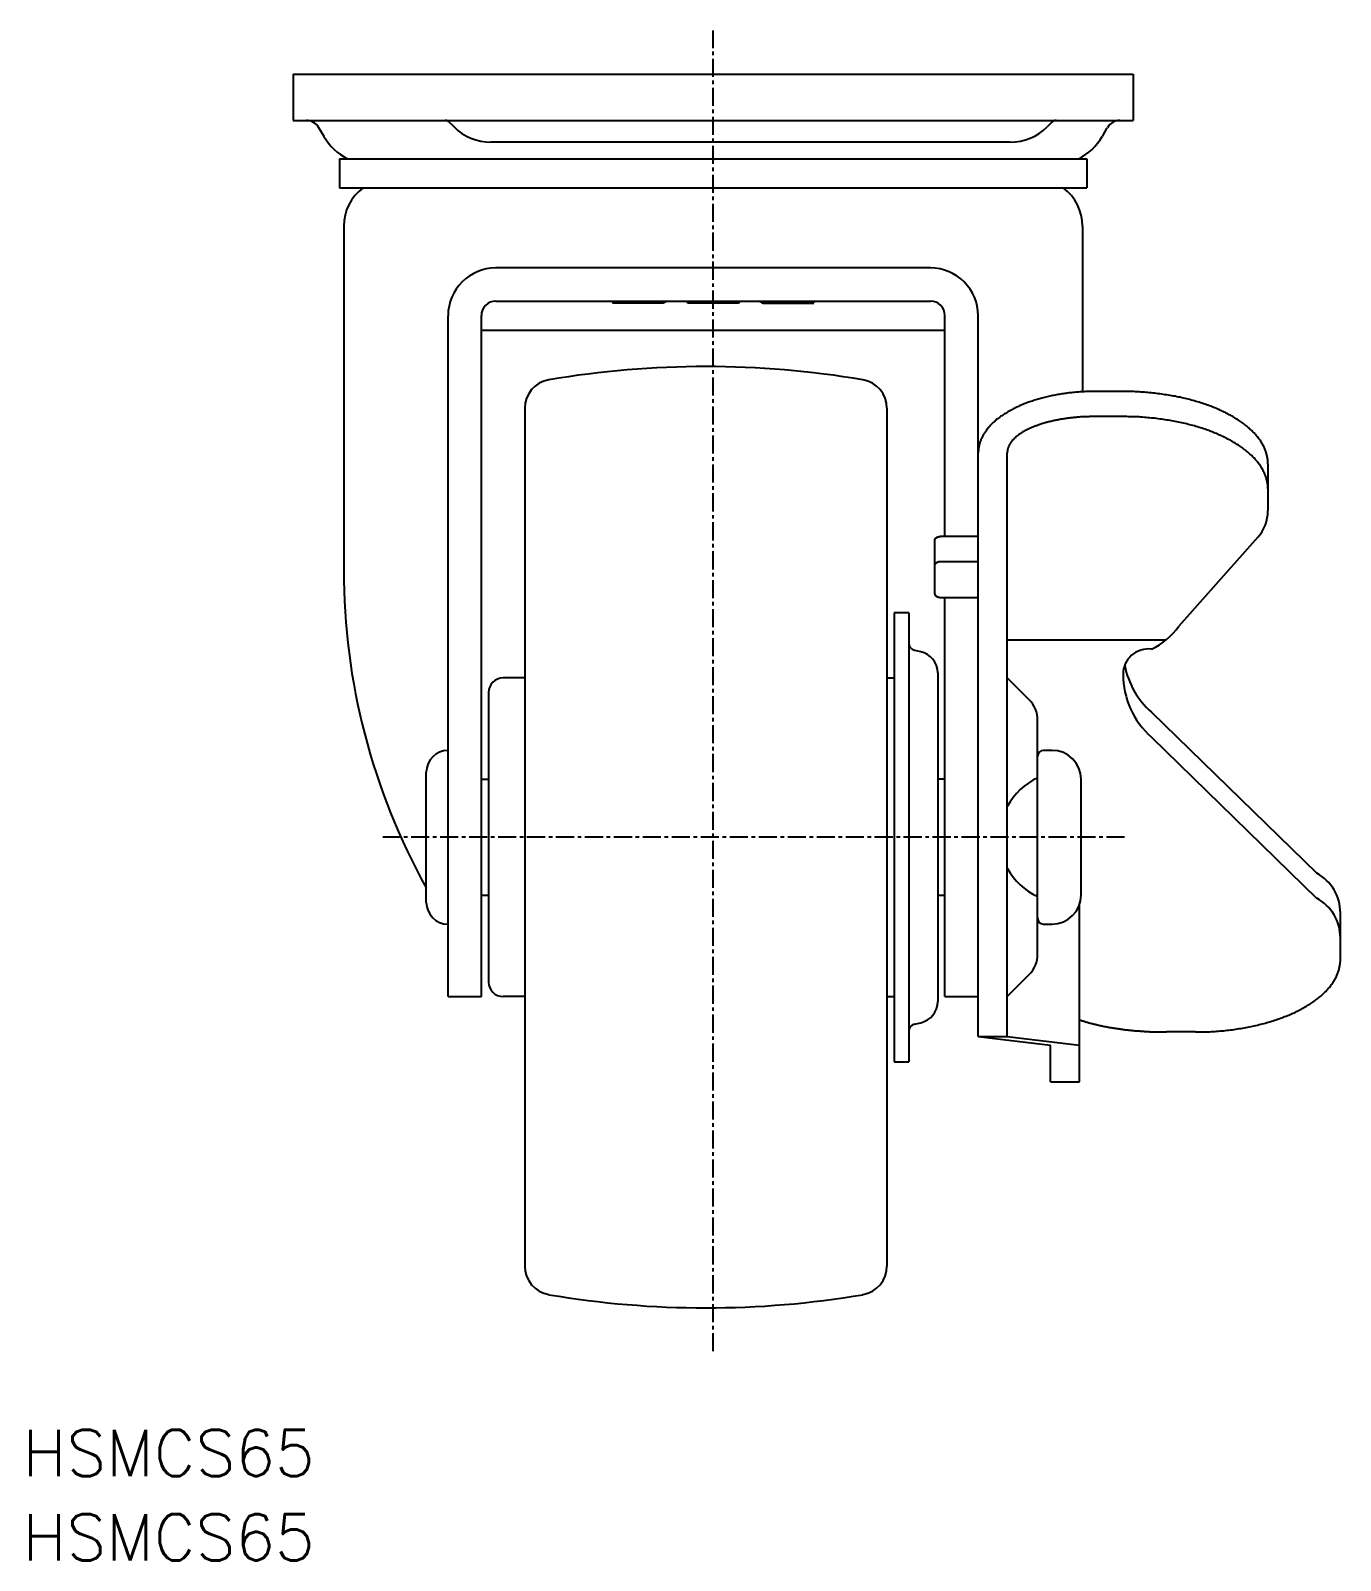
# Model space of a CAD drawing. Extents: x -183 to 80, y -169 to 32.
# Drawn here: x -183 to -92.6, y -169.5 to -63.8 of the extents above; entities that cross this region are included whole.
import ezdxf

# ---------------------------------------------------------------- set-up
doc = ezdxf.new("R2010")
doc.units = 0
doc.linetypes.add('CENTER', pattern=[2, 1.25, -0.25, 0.25, -0.25])
doc.layers.get('0').update_dxf_attribs({"linetype": 'CONTINUOUS'})
doc.layers.get('DEFPOINTS').update_dxf_attribs({"linetype": 'CONTINUOUS'})
doc.layers.add('CENTER', color=1, linetype='CENTER')
doc.styles.get("Standard").update_dxf_attribs({"font": 'txt.shx', "bigfont": 'bigfont.shx'})

msp = doc.modelspace()

# ---------------------------------------------------------------- linework, layer by layer
at = {"color": 7, "linetype": 'CONTINUOUS'}
for p, q in [((-164.91, -66.83), (-106.91, -66.83)), ((-164.91, -66.83), (-164.91, -70.03)), ((-106.91, -66.83), (-106.91, -70.03)), ((-164.91, -70.03), (-106.91, -70.03)), ((-162.77, -71.13), (-163.12, -70.53)), ((-154.24, -70.03), (-153.79, -70.47)), ((-112.41, -70.03), (-112.86, -70.47)), ((-109.04, -71.13), (-108.7, -70.53)), ((-115.4, -71.53), (-151.25, -71.53)), ((-161.7, -72.69), (-110.12, -72.69)), ((-161.7, -72.69), (-161.7, -74.69)), ((-110.12, -72.69), (-110.12, -74.69)), ((-161.7, -74.69), (-110.12, -74.69)), ((-161.41, -77.34), (-161.41, -101.08)), ((-110.41, -77.34), (-110.41, -88.77)), ((-120.91, -80.22), (-150.91, -80.22)), ((-150.91, -82.51), (-120.91, -82.51)), ((-142.79, -82.51), (-142.86, -82.66)), ((-139.37, -82.66), (-142.86, -82.66)), ((-140.96, -82.51), (-141.12, -82.66)), ((-139.12, -82.51), (-139.37, -82.66)), ((-137.65, -82.66), (-137.75, -82.51)), ((-134.17, -82.66), (-137.65, -82.66)), ((-134.17, -82.66), (-134.07, -82.51)), ((-132.7, -82.51), (-132.45, -82.66)), ((-132.45, -82.66), (-128.96, -82.66)), ((-130.86, -82.51), (-130.7, -82.66)), ((-129.03, -82.51), (-128.96, -82.66)), ((-154.21, -130.53), (-154.21, -83.52)), ((-151.91, -130.53), (-151.91, -83.51)), ((-119.91, -98.75), (-119.91, -83.51)), ((-117.61, -133.3), (-117.61, -83.52)), ((-119.91, -84.54), (-151.91, -84.54)), ((-107.61, -88.75), (-109.61, -88.75)), ((-148.91, -89.91), (-148.91, -149.14)), ((-123.91, -89.91), (-123.91, -149.14)), ((-107.61, -90.48), (-109.61, -90.48)), ((-115.61, -133.3), (-115.61, -92.98)), ((-97.61, -93.75), (-97.61, -96.98)), ((-120.61, -102.73), (-120.61, -99)), ((-120.11, -98.75), (-117.61, -98.75)), ((-98.31, -98.82), (-103.77, -104.95)), ((-120.11, -100.48), (-117.61, -100.48)), ((-120.11, -102.98), (-117.61, -102.98)), ((-119.91, -130.53), (-119.91, -102.98)), ((-123.41, -104.03), (-123.41, -135.03)), ((-122.41, -104.03), (-123.41, -104.03)), ((-122.41, -104.03), (-122.41, -135.03)), ((-122.02, -106.61), (-121.58, -106.71)), ((-115.61, -105.89), (-104.63, -105.89)), ((-148.91, -108.53), (-150.41, -108.53)), ((-123.91, -108.53), (-123.41, -108.53)), ((-120.41, -108.18), (-120.41, -130.88)), ((-115.61, -108.53), (-114.1, -110.04)), ((-151.41, -109.53), (-151.41, -129.53)), ((-105.65, -110.9), (-94.24, -122.01)), ((-113.51, -127.6), (-113.51, -111.45)), ((-105.65, -112.63), (-94.24, -123.75)), ((-112.51, -113.53), (-113.11, -113.53)), ((-155.71, -124.03), (-155.71, -115.03)), ((-151.91, -115.53), (-151.41, -115.53)), ((-119.91, -115.53), (-120.41, -115.53)), ((-110.51, -123.53), (-110.51, -115.53)), ((-151.91, -123.53), (-151.41, -123.53)), ((-120.41, -123.53), (-119.91, -123.53)), ((-110.61, -136.42), (-110.61, -124.15)), ((-113.11, -125.53), (-112.51, -125.53)), ((-92.61, -127.98), (-92.61, -124.75)), ((-115.61, -130.53), (-114.1, -129.01)), ((-154.21, -130.53), (-151.91, -130.53)), ((-148.91, -130.53), (-150.41, -130.53)), ((-123.91, -130.53), (-123.41, -130.53)), ((-119.91, -130.53), (-117.61, -130.53)), ((-122.02, -132.44), (-121.58, -132.34)), ((-102.61, -132.98), (-104.61, -132.98)), ((-117.61, -133.3), (-112.61, -133.88)), ((-117.61, -133.3), (-115.61, -133.3)), ((-115.61, -133.3), (-110.61, -133.88)), ((-112.61, -136.42), (-112.61, -133.88)), ((-123.41, -135.03), (-122.41, -135.03)), ((-112.61, -136.42), (-110.61, -136.42))]:
    msp.add_line(p, q, dxfattribs=at)
for points in [[(-109.61, -88.75, 0), (-109.71, -88.75, 0), (-109.81, -88.75, 0), (-109.9, -88.75, 0), (-110, -88.75, 0), (-110.1, -88.76, 0), (-110.2, -88.76, 0), (-110.3, -88.77, 0), (-110.39, -88.77, 0), (-110.49, -88.78, 0), (-110.59, -88.78, 0), (-110.69, -88.79, 0), (-110.78, -88.8, 0), (-110.88, -88.8, 0), (-110.98, -88.81, 0), (-111.07, -88.82, 0), (-111.17, -88.83, 0), (-111.27, -88.84, 0), (-111.36, -88.85, 0), (-111.46, -88.86, 0), (-111.55, -88.88, 0), (-111.65, -88.89, 0), (-111.74, -88.9, 0), (-111.84, -88.92, 0), (-111.93, -88.93, 0), (-112.03, -88.95, 0), (-112.12, -88.96, 0), (-112.21, -88.98, 0), (-112.31, -89, 0), (-112.4, -89.02, 0), (-112.49, -89.03, 0), (-112.58, -89.05, 0), (-112.67, -89.07, 0), (-112.76, -89.09, 0), (-112.85, -89.11, 0), (-112.94, -89.13, 0), (-113.03, -89.16, 0), (-113.12, -89.18, 0), (-113.21, -89.2, 0), (-113.29, -89.23, 0), (-113.38, -89.25, 0), (-113.47, -89.27, 0), (-113.55, -89.3, 0), (-113.64, -89.33, 0), (-113.72, -89.35, 0), (-113.81, -89.38, 0), (-113.89, -89.41, 0), (-113.97, -89.43, 0), (-114.05, -89.46, 0), (-114.14, -89.49, 0), (-114.22, -89.52, 0), (-114.3, -89.55, 0), (-114.38, -89.58, 0), (-114.45, -89.61, 0), (-114.53, -89.65, 0), (-114.61, -89.68, 0), (-114.69, -89.71, 0), (-114.76, -89.74, 0), (-114.83, -89.78, 0), (-114.91, -89.81, 0), (-114.98, -89.85, 0), (-115.06, -89.88, 0), (-115.13, -89.92, 0), (-115.2, -89.95, 0), (-115.27, -89.99, 0), (-115.34, -90.03, 0), (-115.4, -90.06, 0), (-115.47, -90.1, 0), (-115.54, -90.14, 0), (-115.6, -90.18, 0), (-115.67, -90.22, 0), (-115.73, -90.26, 0), (-115.79, -90.3, 0), (-115.86, -90.34, 0), (-115.92, -90.38, 0), (-115.98, -90.42, 0), (-116.04, -90.46, 0), (-116.09, -90.5, 0), (-116.15, -90.55, 0), (-116.21, -90.59, 0), (-116.26, -90.63, 0), (-116.32, -90.67, 0), (-116.37, -90.72, 0), (-116.42, -90.76, 0), (-116.47, -90.81, 0), (-116.52, -90.85, 0), (-116.57, -90.9, 0), (-116.62, -90.94, 0), (-116.67, -90.99, 0), (-116.71, -91.03, 0), (-116.76, -91.08, 0), (-116.8, -91.13, 0), (-116.84, -91.17, 0), (-116.88, -91.22, 0), (-116.92, -91.27, 0), (-116.96, -91.31, 0), (-117, -91.36, 0), (-117.04, -91.41, 0), (-117.07, -91.46, 0), (-117.11, -91.51, 0), (-117.14, -91.56, 0), (-117.17, -91.61, 0), (-117.21, -91.65, 0), (-117.24, -91.7, 0), (-117.27, -91.75, 0), (-117.29, -91.8, 0), (-117.32, -91.85, 0), (-117.35, -91.9, 0), (-117.37, -91.95, 0), (-117.39, -92, 0), (-117.42, -92.05, 0), (-117.44, -92.11, 0), (-117.46, -92.16, 0), (-117.47, -92.21, 0), (-117.49, -92.26, 0), (-117.51, -92.31, 0), (-117.52, -92.36, 0), (-117.54, -92.41, 0), (-117.55, -92.46, 0), (-117.56, -92.52, 0), (-117.57, -92.57, 0), (-117.58, -92.62, 0), (-117.59, -92.67, 0), (-117.59, -92.72, 0), (-117.6, -92.77, 0), (-117.6, -92.83, 0), (-117.61, -92.88, 0), (-117.61, -92.93, 0), (-117.61, -92.98, 0)], [(-97.61, -93.75, 0), (-97.61, -93.69, 0), (-97.61, -93.63, 0), (-97.62, -93.57, 0), (-97.62, -93.5, 0), (-97.63, -93.44, 0), (-97.64, -93.38, 0), (-97.65, -93.32, 0), (-97.66, -93.26, 0), (-97.67, -93.2, 0), (-97.69, -93.14, 0), (-97.7, -93.08, 0), (-97.72, -93.02, 0), (-97.74, -92.96, 0), (-97.76, -92.89, 0), (-97.78, -92.83, 0), (-97.8, -92.77, 0), (-97.83, -92.71, 0), (-97.85, -92.65, 0), (-97.88, -92.59, 0), (-97.91, -92.53, 0), (-97.94, -92.48, 0), (-97.97, -92.42, 0), (-98.01, -92.36, 0), (-98.04, -92.3, 0), (-98.08, -92.24, 0), (-98.11, -92.18, 0), (-98.15, -92.12, 0), (-98.19, -92.07, 0), (-98.24, -92.01, 0), (-98.28, -91.95, 0), (-98.32, -91.89, 0), (-98.37, -91.84, 0), (-98.42, -91.78, 0), (-98.47, -91.72, 0), (-98.52, -91.67, 0), (-98.57, -91.61, 0), (-98.62, -91.56, 0), (-98.68, -91.5, 0), (-98.73, -91.45, 0), (-98.79, -91.39, 0), (-98.85, -91.34, 0), (-98.91, -91.29, 0), (-98.97, -91.23, 0), (-99.03, -91.18, 0), (-99.1, -91.13, 0), (-99.16, -91.07, 0), (-99.23, -91.02, 0), (-99.3, -90.97, 0), (-99.36, -90.92, 0), (-99.43, -90.87, 0), (-99.51, -90.82, 0), (-99.58, -90.77, 0), (-99.65, -90.72, 0), (-99.73, -90.67, 0), (-99.8, -90.63, 0), (-99.88, -90.58, 0), (-99.96, -90.53, 0), (-100.04, -90.48, 0), (-100.12, -90.44, 0), (-100.2, -90.39, 0), (-100.28, -90.35, 0), (-100.37, -90.3, 0), (-100.45, -90.26, 0), (-100.54, -90.21, 0), (-100.63, -90.17, 0), (-100.72, -90.13, 0), (-100.8, -90.09, 0), (-100.89, -90.05, 0), (-100.99, -90, 0), (-101.08, -89.96, 0), (-101.17, -89.92, 0), (-101.27, -89.88, 0), (-101.36, -89.85, 0), (-101.46, -89.81, 0), (-101.56, -89.77, 0), (-101.65, -89.73, 0), (-101.75, -89.7, 0), (-101.85, -89.66, 0), (-101.95, -89.63, 0), (-102.05, -89.59, 0), (-102.16, -89.56, 0), (-102.26, -89.53, 0), (-102.36, -89.49, 0), (-102.47, -89.46, 0), (-102.58, -89.43, 0), (-102.68, -89.4, 0), (-102.79, -89.37, 0), (-102.9, -89.34, 0), (-103, -89.31, 0), (-103.11, -89.28, 0), (-103.22, -89.26, 0), (-103.33, -89.23, 0), (-103.45, -89.2, 0), (-103.56, -89.18, 0), (-103.67, -89.15, 0), (-103.78, -89.13, 0), (-103.9, -89.11, 0), (-104.01, -89.08, 0), (-104.13, -89.06, 0), (-104.24, -89.04, 0), (-104.36, -89.02, 0), (-104.47, -89, 0), (-104.59, -88.98, 0), (-104.71, -88.97, 0), (-104.83, -88.95, 0), (-104.94, -88.93, 0), (-105.06, -88.91, 0), (-105.18, -88.9, 0), (-105.3, -88.89, 0), (-105.42, -88.87, 0), (-105.54, -88.86, 0), (-105.66, -88.85, 0), (-105.78, -88.83, 0), (-105.9, -88.82, 0), (-106.02, -88.81, 0), (-106.14, -88.8, 0), (-106.26, -88.8, 0), (-106.39, -88.79, 0), (-106.51, -88.78, 0), (-106.63, -88.77, 0), (-106.75, -88.77, 0), (-106.87, -88.76, 0), (-107, -88.76, 0), (-107.12, -88.76, 0), (-107.24, -88.75, 0), (-107.36, -88.75, 0), (-107.49, -88.75, 0), (-107.61, -88.75, 0)], [(-109.61, -90.48, 0), (-109.68, -90.48, 0), (-109.76, -90.48, 0), (-109.83, -90.48, 0), (-109.9, -90.48, 0), (-109.98, -90.49, 0), (-110.05, -90.49, 0), (-110.12, -90.49, 0), (-110.2, -90.49, 0), (-110.27, -90.5, 0), (-110.34, -90.5, 0), (-110.42, -90.5, 0), (-110.49, -90.51, 0), (-110.56, -90.51, 0), (-110.64, -90.52, 0), (-110.71, -90.52, 0), (-110.78, -90.53, 0), (-110.85, -90.54, 0), (-110.92, -90.54, 0), (-111, -90.55, 0), (-111.07, -90.56, 0), (-111.14, -90.56, 0), (-111.21, -90.57, 0), (-111.28, -90.58, 0), (-111.35, -90.59, 0), (-111.42, -90.6, 0), (-111.49, -90.61, 0), (-111.56, -90.62, 0), (-111.63, -90.63, 0), (-111.7, -90.64, 0), (-111.77, -90.65, 0), (-111.84, -90.66, 0), (-111.91, -90.67, 0), (-111.97, -90.68, 0), (-112.04, -90.7, 0), (-112.11, -90.71, 0), (-112.17, -90.72, 0), (-112.24, -90.74, 0), (-112.31, -90.75, 0), (-112.37, -90.76, 0), (-112.44, -90.78, 0), (-112.5, -90.79, 0), (-112.57, -90.81, 0), (-112.63, -90.82, 0), (-112.69, -90.84, 0), (-112.76, -90.85, 0), (-112.82, -90.87, 0), (-112.88, -90.89, 0), (-112.94, -90.9, 0), (-113, -90.92, 0), (-113.06, -90.94, 0), (-113.12, -90.96, 0), (-113.18, -90.97, 0), (-113.24, -90.99, 0), (-113.3, -91.01, 0), (-113.36, -91.03, 0), (-113.42, -91.05, 0), (-113.47, -91.07, 0), (-113.53, -91.09, 0), (-113.58, -91.11, 0), (-113.64, -91.13, 0), (-113.69, -91.15, 0), (-113.75, -91.17, 0), (-113.8, -91.19, 0), (-113.85, -91.21, 0), (-113.9, -91.24, 0), (-113.95, -91.26, 0), (-114.01, -91.28, 0), (-114.06, -91.3, 0), (-114.11, -91.33, 0), (-114.15, -91.35, 0), (-114.2, -91.37, 0), (-114.25, -91.4, 0), (-114.29, -91.42, 0), (-114.34, -91.44, 0), (-114.39, -91.47, 0), (-114.43, -91.49, 0), (-114.47, -91.52, 0), (-114.52, -91.54, 0), (-114.56, -91.57, 0), (-114.6, -91.59, 0), (-114.64, -91.62, 0), (-114.68, -91.64, 0), (-114.72, -91.67, 0), (-114.76, -91.7, 0), (-114.79, -91.72, 0), (-114.83, -91.75, 0), (-114.87, -91.78, 0), (-114.9, -91.8, 0), (-114.94, -91.83, 0), (-114.97, -91.86, 0), (-115, -91.89, 0), (-115.03, -91.91, 0), (-115.06, -91.94, 0), (-115.09, -91.97, 0), (-115.12, -92, 0), (-115.15, -92.03, 0), (-115.18, -92.05, 0), (-115.21, -92.08, 0), (-115.23, -92.11, 0), (-115.26, -92.14, 0), (-115.28, -92.17, 0), (-115.31, -92.2, 0), (-115.33, -92.23, 0), (-115.35, -92.26, 0), (-115.37, -92.29, 0), (-115.39, -92.32, 0), (-115.41, -92.34, 0), (-115.43, -92.37, 0), (-115.45, -92.4, 0), (-115.46, -92.43, 0), (-115.48, -92.46, 0), (-115.5, -92.49, 0), (-115.51, -92.52, 0), (-115.52, -92.55, 0), (-115.53, -92.58, 0), (-115.55, -92.61, 0), (-115.56, -92.65, 0), (-115.56, -92.68, 0), (-115.57, -92.71, 0), (-115.58, -92.74, 0), (-115.59, -92.77, 0), (-115.59, -92.8, 0), (-115.6, -92.83, 0), (-115.6, -92.86, 0), (-115.61, -92.89, 0), (-115.61, -92.92, 0), (-115.61, -92.95, 0), (-115.61, -92.98, 0)], [(-97.61, -95.48, 0), (-97.61, -95.42, 0), (-97.61, -95.36, 0), (-97.62, -95.3, 0), (-97.62, -95.24, 0), (-97.63, -95.18, 0), (-97.64, -95.11, 0), (-97.65, -95.05, 0), (-97.66, -94.99, 0), (-97.67, -94.93, 0), (-97.69, -94.87, 0), (-97.7, -94.81, 0), (-97.72, -94.75, 0), (-97.74, -94.69, 0), (-97.76, -94.63, 0), (-97.78, -94.57, 0), (-97.8, -94.51, 0), (-97.83, -94.45, 0), (-97.85, -94.39, 0), (-97.88, -94.33, 0), (-97.91, -94.27, 0), (-97.94, -94.21, 0), (-97.97, -94.15, 0), (-98.01, -94.09, 0), (-98.04, -94.03, 0), (-98.08, -93.97, 0), (-98.11, -93.91, 0), (-98.15, -93.86, 0), (-98.19, -93.8, 0), (-98.24, -93.74, 0), (-98.28, -93.68, 0), (-98.32, -93.63, 0), (-98.37, -93.57, 0), (-98.42, -93.51, 0), (-98.47, -93.46, 0), (-98.52, -93.4, 0), (-98.57, -93.34, 0), (-98.62, -93.29, 0), (-98.68, -93.23, 0), (-98.73, -93.18, 0), (-98.79, -93.12, 0), (-98.85, -93.07, 0), (-98.91, -93.02, 0), (-98.97, -92.96, 0), (-99.03, -92.91, 0), (-99.1, -92.86, 0), (-99.16, -92.81, 0), (-99.23, -92.76, 0), (-99.3, -92.7, 0), (-99.36, -92.65, 0), (-99.43, -92.6, 0), (-99.51, -92.55, 0), (-99.58, -92.5, 0), (-99.65, -92.45, 0), (-99.73, -92.41, 0), (-99.8, -92.36, 0), (-99.88, -92.31, 0), (-99.96, -92.26, 0), (-100.04, -92.22, 0), (-100.12, -92.17, 0), (-100.2, -92.12, 0), (-100.28, -92.08, 0), (-100.37, -92.03, 0), (-100.45, -91.99, 0), (-100.54, -91.95, 0), (-100.63, -91.9, 0), (-100.72, -91.86, 0), (-100.8, -91.82, 0), (-100.89, -91.78, 0), (-100.99, -91.74, 0), (-101.08, -91.7, 0), (-101.17, -91.66, 0), (-101.27, -91.62, 0), (-101.36, -91.58, 0), (-101.46, -91.54, 0), (-101.56, -91.5, 0), (-101.65, -91.47, 0), (-101.75, -91.43, 0), (-101.85, -91.39, 0), (-101.95, -91.36, 0), (-102.05, -91.32, 0), (-102.16, -91.29, 0), (-102.26, -91.26, 0), (-102.36, -91.23, 0), (-102.47, -91.19, 0), (-102.58, -91.16, 0), (-102.68, -91.13, 0), (-102.79, -91.1, 0), (-102.9, -91.07, 0), (-103, -91.04, 0), (-103.11, -91.02, 0), (-103.22, -90.99, 0), (-103.33, -90.96, 0), (-103.45, -90.94, 0), (-103.56, -90.91, 0), (-103.67, -90.89, 0), (-103.78, -90.86, 0), (-103.9, -90.84, 0), (-104.01, -90.82, 0), (-104.13, -90.8, 0), (-104.24, -90.77, 0), (-104.36, -90.75, 0), (-104.47, -90.73, 0), (-104.59, -90.72, 0), (-104.71, -90.7, 0), (-104.83, -90.68, 0), (-104.94, -90.66, 0), (-105.06, -90.65, 0), (-105.18, -90.63, 0), (-105.3, -90.62, 0), (-105.42, -90.6, 0), (-105.54, -90.59, 0), (-105.66, -90.58, 0), (-105.78, -90.57, 0), (-105.9, -90.56, 0), (-106.02, -90.55, 0), (-106.14, -90.54, 0), (-106.26, -90.53, 0), (-106.39, -90.52, 0), (-106.51, -90.51, 0), (-106.63, -90.51, 0), (-106.75, -90.5, 0), (-106.87, -90.5, 0), (-107, -90.49, 0), (-107.12, -90.49, 0), (-107.24, -90.49, 0), (-107.36, -90.48, 0), (-107.49, -90.48, 0), (-107.61, -90.48, 0)], [(-120.61, -99, 0), (-120.61, -99, 0), (-120.61, -98.99, 0), (-120.61, -98.99, 0), (-120.61, -98.99, 0), (-120.61, -98.98, 0), (-120.61, -98.98, 0), (-120.61, -98.98, 0), (-120.61, -98.98, 0), (-120.61, -98.97, 0), (-120.61, -98.97, 0), (-120.61, -98.97, 0), (-120.6, -98.96, 0), (-120.6, -98.96, 0), (-120.6, -98.96, 0), (-120.6, -98.95, 0), (-120.6, -98.95, 0), (-120.6, -98.95, 0), (-120.6, -98.94, 0), (-120.6, -98.94, 0), (-120.59, -98.94, 0), (-120.59, -98.94, 0), (-120.59, -98.93, 0), (-120.59, -98.93, 0), (-120.59, -98.93, 0), (-120.59, -98.92, 0), (-120.58, -98.92, 0), (-120.58, -98.92, 0), (-120.58, -98.92, 0), (-120.58, -98.91, 0), (-120.58, -98.91, 0), (-120.57, -98.91, 0), (-120.57, -98.9, 0), (-120.57, -98.9, 0), (-120.57, -98.9, 0), (-120.56, -98.9, 0), (-120.56, -98.89, 0), (-120.56, -98.89, 0), (-120.56, -98.89, 0), (-120.55, -98.88, 0), (-120.55, -98.88, 0), (-120.55, -98.88, 0), (-120.55, -98.88, 0), (-120.54, -98.87, 0), (-120.54, -98.87, 0), (-120.54, -98.87, 0), (-120.53, -98.87, 0), (-120.53, -98.86, 0), (-120.53, -98.86, 0), (-120.52, -98.86, 0), (-120.52, -98.86, 0), (-120.52, -98.85, 0), (-120.51, -98.85, 0), (-120.51, -98.85, 0), (-120.5, -98.85, 0), (-120.5, -98.84, 0), (-120.5, -98.84, 0), (-120.49, -98.84, 0), (-120.49, -98.84, 0), (-120.48, -98.83, 0), (-120.48, -98.83, 0), (-120.48, -98.83, 0), (-120.47, -98.83, 0), (-120.47, -98.83, 0), (-120.46, -98.82, 0), (-120.46, -98.82, 0), (-120.45, -98.82, 0), (-120.45, -98.82, 0), (-120.45, -98.81, 0), (-120.44, -98.81, 0), (-120.44, -98.81, 0), (-120.43, -98.81, 0), (-120.43, -98.81, 0), (-120.42, -98.8, 0), (-120.42, -98.8, 0), (-120.41, -98.8, 0), (-120.41, -98.8, 0), (-120.4, -98.8, 0), (-120.4, -98.8, 0), (-120.39, -98.79, 0), (-120.39, -98.79, 0), (-120.38, -98.79, 0), (-120.38, -98.79, 0), (-120.37, -98.79, 0), (-120.37, -98.79, 0), (-120.36, -98.78, 0), (-120.36, -98.78, 0), (-120.35, -98.78, 0), (-120.35, -98.78, 0), (-120.34, -98.78, 0), (-120.33, -98.78, 0), (-120.33, -98.78, 0), (-120.32, -98.77, 0), (-120.32, -98.77, 0), (-120.31, -98.77, 0), (-120.31, -98.77, 0), (-120.3, -98.77, 0), (-120.3, -98.77, 0), (-120.29, -98.77, 0), (-120.28, -98.77, 0), (-120.28, -98.76, 0), (-120.27, -98.76, 0), (-120.27, -98.76, 0), (-120.26, -98.76, 0), (-120.25, -98.76, 0), (-120.25, -98.76, 0), (-120.24, -98.76, 0), (-120.24, -98.76, 0), (-120.23, -98.76, 0), (-120.22, -98.76, 0), (-120.22, -98.76, 0), (-120.21, -98.76, 0), (-120.21, -98.75, 0), (-120.2, -98.75, 0), (-120.19, -98.75, 0), (-120.19, -98.75, 0), (-120.18, -98.75, 0), (-120.18, -98.75, 0), (-120.17, -98.75, 0), (-120.17, -98.75, 0), (-120.16, -98.75, 0), (-120.15, -98.75, 0), (-120.15, -98.75, 0), (-120.14, -98.75, 0), (-120.13, -98.75, 0), (-120.13, -98.75, 0), (-120.12, -98.75, 0), (-120.12, -98.75, 0), (-120.11, -98.75, 0)], [(-120.61, -100.73, 0), (-120.61, -100.73, 0), (-120.61, -100.73, 0), (-120.61, -100.72, 0), (-120.61, -100.72, 0), (-120.61, -100.72, 0), (-120.61, -100.71, 0), (-120.61, -100.71, 0), (-120.61, -100.71, 0), (-120.61, -100.7, 0), (-120.61, -100.7, 0), (-120.61, -100.7, 0), (-120.6, -100.69, 0), (-120.6, -100.69, 0), (-120.6, -100.69, 0), (-120.6, -100.69, 0), (-120.6, -100.68, 0), (-120.6, -100.68, 0), (-120.6, -100.68, 0), (-120.6, -100.67, 0), (-120.59, -100.67, 0), (-120.59, -100.67, 0), (-120.59, -100.67, 0), (-120.59, -100.66, 0), (-120.59, -100.66, 0), (-120.59, -100.66, 0), (-120.58, -100.65, 0), (-120.58, -100.65, 0), (-120.58, -100.65, 0), (-120.58, -100.64, 0), (-120.58, -100.64, 0), (-120.57, -100.64, 0), (-120.57, -100.64, 0), (-120.57, -100.63, 0), (-120.57, -100.63, 0), (-120.56, -100.63, 0), (-120.56, -100.62, 0), (-120.56, -100.62, 0), (-120.56, -100.62, 0), (-120.55, -100.62, 0), (-120.55, -100.61, 0), (-120.55, -100.61, 0), (-120.55, -100.61, 0), (-120.54, -100.61, 0), (-120.54, -100.6, 0), (-120.54, -100.6, 0), (-120.53, -100.6, 0), (-120.53, -100.6, 0), (-120.53, -100.59, 0), (-120.52, -100.59, 0), (-120.52, -100.59, 0), (-120.52, -100.58, 0), (-120.51, -100.58, 0), (-120.51, -100.58, 0), (-120.5, -100.58, 0), (-120.5, -100.58, 0), (-120.5, -100.57, 0), (-120.49, -100.57, 0), (-120.49, -100.57, 0), (-120.48, -100.57, 0), (-120.48, -100.56, 0), (-120.48, -100.56, 0), (-120.47, -100.56, 0), (-120.47, -100.56, 0), (-120.46, -100.56, 0), (-120.46, -100.55, 0), (-120.45, -100.55, 0), (-120.45, -100.55, 0), (-120.45, -100.55, 0), (-120.44, -100.55, 0), (-120.44, -100.54, 0), (-120.43, -100.54, 0), (-120.43, -100.54, 0), (-120.42, -100.54, 0), (-120.42, -100.53, 0), (-120.41, -100.53, 0), (-120.41, -100.53, 0), (-120.4, -100.53, 0), (-120.4, -100.53, 0), (-120.39, -100.53, 0), (-120.39, -100.52, 0), (-120.38, -100.52, 0), (-120.38, -100.52, 0), (-120.37, -100.52, 0), (-120.37, -100.52, 0), (-120.36, -100.52, 0), (-120.36, -100.51, 0), (-120.35, -100.51, 0), (-120.35, -100.51, 0), (-120.34, -100.51, 0), (-120.33, -100.51, 0), (-120.33, -100.51, 0), (-120.32, -100.51, 0), (-120.32, -100.5, 0), (-120.31, -100.5, 0), (-120.31, -100.5, 0), (-120.3, -100.5, 0), (-120.3, -100.5, 0), (-120.29, -100.5, 0), (-120.28, -100.5, 0), (-120.28, -100.5, 0), (-120.27, -100.5, 0), (-120.27, -100.49, 0), (-120.26, -100.49, 0), (-120.25, -100.49, 0), (-120.25, -100.49, 0), (-120.24, -100.49, 0), (-120.24, -100.49, 0), (-120.23, -100.49, 0), (-120.22, -100.49, 0), (-120.22, -100.49, 0), (-120.21, -100.49, 0), (-120.21, -100.49, 0), (-120.2, -100.49, 0), (-120.19, -100.49, 0), (-120.19, -100.48, 0), (-120.18, -100.48, 0), (-120.18, -100.48, 0), (-120.17, -100.48, 0), (-120.17, -100.48, 0), (-120.16, -100.48, 0), (-120.15, -100.48, 0), (-120.15, -100.48, 0), (-120.14, -100.48, 0), (-120.13, -100.48, 0), (-120.13, -100.48, 0), (-120.12, -100.48, 0), (-120.12, -100.48, 0), (-120.11, -100.48, 0)], [(-120.61, -102.73, 0), (-120.61, -102.73, 0), (-120.61, -102.74, 0), (-120.61, -102.74, 0), (-120.61, -102.74, 0), (-120.61, -102.75, 0), (-120.61, -102.75, 0), (-120.61, -102.75, 0), (-120.61, -102.76, 0), (-120.61, -102.76, 0), (-120.61, -102.76, 0), (-120.61, -102.77, 0), (-120.6, -102.77, 0), (-120.6, -102.77, 0), (-120.6, -102.78, 0), (-120.6, -102.78, 0), (-120.6, -102.78, 0), (-120.6, -102.78, 0), (-120.6, -102.79, 0), (-120.6, -102.79, 0), (-120.59, -102.79, 0), (-120.59, -102.8, 0), (-120.59, -102.8, 0), (-120.59, -102.8, 0), (-120.59, -102.8, 0), (-120.59, -102.81, 0), (-120.58, -102.81, 0), (-120.58, -102.81, 0), (-120.58, -102.82, 0), (-120.58, -102.82, 0), (-120.58, -102.82, 0), (-120.57, -102.83, 0), (-120.57, -102.83, 0), (-120.57, -102.83, 0), (-120.57, -102.83, 0), (-120.56, -102.84, 0), (-120.56, -102.84, 0), (-120.56, -102.84, 0), (-120.56, -102.84, 0), (-120.55, -102.85, 0), (-120.55, -102.85, 0), (-120.55, -102.85, 0), (-120.55, -102.86, 0), (-120.54, -102.86, 0), (-120.54, -102.86, 0), (-120.54, -102.86, 0), (-120.53, -102.87, 0), (-120.53, -102.87, 0), (-120.53, -102.87, 0), (-120.52, -102.87, 0), (-120.52, -102.88, 0), (-120.52, -102.88, 0), (-120.51, -102.88, 0), (-120.51, -102.88, 0), (-120.5, -102.89, 0), (-120.5, -102.89, 0), (-120.5, -102.89, 0), (-120.49, -102.89, 0), (-120.49, -102.89, 0), (-120.48, -102.9, 0), (-120.48, -102.9, 0), (-120.48, -102.9, 0), (-120.47, -102.9, 0), (-120.47, -102.91, 0), (-120.46, -102.91, 0), (-120.46, -102.91, 0), (-120.45, -102.91, 0), (-120.45, -102.92, 0), (-120.45, -102.92, 0), (-120.44, -102.92, 0), (-120.44, -102.92, 0), (-120.43, -102.92, 0), (-120.43, -102.92, 0), (-120.42, -102.93, 0), (-120.42, -102.93, 0), (-120.41, -102.93, 0), (-120.41, -102.93, 0), (-120.4, -102.93, 0), (-120.4, -102.94, 0), (-120.39, -102.94, 0), (-120.39, -102.94, 0), (-120.38, -102.94, 0), (-120.38, -102.94, 0), (-120.37, -102.94, 0), (-120.37, -102.95, 0), (-120.36, -102.95, 0), (-120.36, -102.95, 0), (-120.35, -102.95, 0), (-120.35, -102.95, 0), (-120.34, -102.95, 0), (-120.33, -102.95, 0), (-120.33, -102.96, 0), (-120.32, -102.96, 0), (-120.32, -102.96, 0), (-120.31, -102.96, 0), (-120.31, -102.96, 0), (-120.3, -102.96, 0), (-120.3, -102.96, 0), (-120.29, -102.97, 0), (-120.28, -102.97, 0), (-120.28, -102.97, 0), (-120.27, -102.97, 0), (-120.27, -102.97, 0), (-120.26, -102.97, 0), (-120.25, -102.97, 0), (-120.25, -102.97, 0), (-120.24, -102.97, 0), (-120.24, -102.97, 0), (-120.23, -102.97, 0), (-120.22, -102.97, 0), (-120.22, -102.98, 0), (-120.21, -102.98, 0), (-120.21, -102.98, 0), (-120.2, -102.98, 0), (-120.19, -102.98, 0), (-120.19, -102.98, 0), (-120.18, -102.98, 0), (-120.18, -102.98, 0), (-120.17, -102.98, 0), (-120.17, -102.98, 0), (-120.16, -102.98, 0), (-120.15, -102.98, 0), (-120.15, -102.98, 0), (-120.14, -102.98, 0), (-120.13, -102.98, 0), (-120.13, -102.98, 0), (-120.12, -102.98, 0), (-120.12, -102.98, 0), (-120.11, -102.98, 0)], [(-102.61, -132.98, 0), (-102.49, -132.98, 0), (-102.36, -132.98, 0), (-102.24, -132.98, 0), (-102.12, -132.98, 0), (-102, -132.97, 0), (-101.87, -132.97, 0), (-101.75, -132.96, 0), (-101.63, -132.96, 0), (-101.51, -132.95, 0), (-101.39, -132.94, 0), (-101.26, -132.94, 0), (-101.14, -132.93, 0), (-101.02, -132.92, 0), (-100.9, -132.91, 0), (-100.78, -132.9, 0), (-100.66, -132.89, 0), (-100.54, -132.87, 0), (-100.42, -132.86, 0), (-100.3, -132.85, 0), (-100.18, -132.83, 0), (-100.06, -132.82, 0), (-99.94, -132.8, 0), (-99.82, -132.78, 0), (-99.71, -132.77, 0), (-99.59, -132.75, 0), (-99.47, -132.73, 0), (-99.36, -132.71, 0), (-99.24, -132.69, 0), (-99.13, -132.67, 0), (-99.01, -132.65, 0), (-98.9, -132.62, 0), (-98.78, -132.6, 0), (-98.67, -132.58, 0), (-98.56, -132.55, 0), (-98.45, -132.53, 0), (-98.33, -132.5, 0), (-98.22, -132.47, 0), (-98.11, -132.45, 0), (-98, -132.42, 0), (-97.9, -132.39, 0), (-97.79, -132.36, 0), (-97.68, -132.33, 0), (-97.57, -132.3, 0), (-97.47, -132.27, 0), (-97.36, -132.24, 0), (-97.26, -132.21, 0), (-97.16, -132.17, 0), (-97.05, -132.14, 0), (-96.95, -132.1, 0), (-96.85, -132.07, 0), (-96.75, -132.03, 0), (-96.65, -132, 0), (-96.55, -131.96, 0), (-96.46, -131.92, 0), (-96.36, -131.89, 0), (-96.27, -131.85, 0), (-96.17, -131.81, 0), (-96.08, -131.77, 0), (-95.99, -131.73, 0), (-95.89, -131.69, 0), (-95.8, -131.65, 0), (-95.71, -131.6, 0), (-95.63, -131.56, 0), (-95.54, -131.52, 0), (-95.45, -131.47, 0), (-95.37, -131.43, 0), (-95.28, -131.38, 0), (-95.2, -131.34, 0), (-95.12, -131.29, 0), (-95.04, -131.25, 0), (-94.96, -131.2, 0), (-94.88, -131.15, 0), (-94.8, -131.11, 0), (-94.73, -131.06, 0), (-94.65, -131.01, 0), (-94.58, -130.96, 0), (-94.51, -130.91, 0), (-94.43, -130.86, 0), (-94.36, -130.81, 0), (-94.3, -130.76, 0), (-94.23, -130.71, 0), (-94.16, -130.66, 0), (-94.1, -130.6, 0), (-94.03, -130.55, 0), (-93.97, -130.5, 0), (-93.91, -130.45, 0), (-93.85, -130.39, 0), (-93.79, -130.34, 0), (-93.73, -130.28, 0), (-93.68, -130.23, 0), (-93.62, -130.18, 0), (-93.57, -130.12, 0), (-93.52, -130.06, 0), (-93.47, -130.01, 0), (-93.42, -129.95, 0), (-93.37, -129.9, 0), (-93.32, -129.84, 0), (-93.28, -129.78, 0), (-93.24, -129.72, 0), (-93.19, -129.67, 0), (-93.15, -129.61, 0), (-93.11, -129.55, 0), (-93.08, -129.49, 0), (-93.04, -129.43, 0), (-93.01, -129.37, 0), (-92.97, -129.31, 0), (-92.94, -129.26, 0), (-92.91, -129.2, 0), (-92.88, -129.14, 0), (-92.85, -129.08, 0), (-92.83, -129.02, 0), (-92.8, -128.96, 0), (-92.78, -128.9, 0), (-92.76, -128.84, 0), (-92.74, -128.78, 0), (-92.72, -128.72, 0), (-92.7, -128.66, 0), (-92.69, -128.59, 0), (-92.67, -128.53, 0), (-92.66, -128.47, 0), (-92.65, -128.41, 0), (-92.64, -128.35, 0), (-92.63, -128.29, 0), (-92.62, -128.23, 0), (-92.62, -128.17, 0), (-92.61, -128.1, 0), (-92.61, -128.04, 0), (-92.61, -127.98, 0)], [(-110.61, -132.13, 0), (-110.58, -132.15, 0), (-110.54, -132.16, 0), (-110.5, -132.17, 0), (-110.47, -132.19, 0), (-110.43, -132.2, 0), (-110.39, -132.21, 0), (-110.36, -132.22, 0), (-110.32, -132.23, 0), (-110.28, -132.24, 0), (-110.25, -132.26, 0), (-110.21, -132.27, 0), (-110.17, -132.28, 0), (-110.13, -132.29, 0), (-110.09, -132.3, 0), (-110.06, -132.31, 0), (-110.02, -132.32, 0), (-109.98, -132.34, 0), (-109.94, -132.35, 0), (-109.9, -132.36, 0), (-109.86, -132.37, 0), (-109.82, -132.38, 0), (-109.78, -132.39, 0), (-109.74, -132.4, 0), (-109.7, -132.41, 0), (-109.66, -132.42, 0), (-109.61, -132.43, 0), (-109.57, -132.44, 0), (-109.53, -132.45, 0), (-109.49, -132.46, 0), (-109.45, -132.47, 0), (-109.41, -132.48, 0), (-109.36, -132.49, 0), (-109.32, -132.5, 0), (-109.28, -132.51, 0), (-109.23, -132.52, 0), (-109.19, -132.53, 0), (-109.15, -132.54, 0), (-109.1, -132.55, 0), (-109.06, -132.56, 0), (-109.01, -132.57, 0), (-108.97, -132.58, 0), (-108.93, -132.59, 0), (-108.88, -132.6, 0), (-108.84, -132.6, 0), (-108.79, -132.61, 0), (-108.75, -132.62, 0), (-108.7, -132.63, 0), (-108.65, -132.64, 0), (-108.61, -132.65, 0), (-108.56, -132.66, 0), (-108.52, -132.66, 0), (-108.47, -132.67, 0), (-108.42, -132.68, 0), (-108.38, -132.69, 0), (-108.33, -132.69, 0), (-108.28, -132.7, 0), (-108.24, -132.71, 0), (-108.19, -132.72, 0), (-108.14, -132.72, 0), (-108.09, -132.73, 0), (-108.05, -132.74, 0), (-108, -132.75, 0), (-107.95, -132.75, 0), (-107.9, -132.76, 0), (-107.85, -132.77, 0), (-107.81, -132.77, 0), (-107.76, -132.78, 0), (-107.71, -132.79, 0), (-107.66, -132.79, 0), (-107.61, -132.8, 0), (-107.56, -132.81, 0), (-107.51, -132.81, 0), (-107.46, -132.82, 0), (-107.41, -132.82, 0), (-107.36, -132.83, 0), (-107.31, -132.84, 0), (-107.26, -132.84, 0), (-107.21, -132.85, 0), (-107.16, -132.85, 0), (-107.11, -132.86, 0), (-107.06, -132.86, 0), (-107.01, -132.87, 0), (-106.96, -132.87, 0), (-106.91, -132.88, 0), (-106.86, -132.88, 0), (-106.81, -132.89, 0), (-106.76, -132.89, 0), (-106.7, -132.9, 0), (-106.65, -132.9, 0), (-106.6, -132.9, 0), (-106.55, -132.91, 0), (-106.5, -132.91, 0), (-106.45, -132.91, 0), (-106.4, -132.92, 0), (-106.34, -132.92, 0), (-106.29, -132.93, 0), (-106.24, -132.93, 0), (-106.19, -132.93, 0), (-106.14, -132.94, 0), (-106.09, -132.94, 0), (-106.03, -132.94, 0), (-105.98, -132.94, 0), (-105.93, -132.95, 0), (-105.88, -132.95, 0), (-105.82, -132.95, 0), (-105.77, -132.96, 0), (-105.72, -132.96, 0), (-105.67, -132.96, 0), (-105.61, -132.96, 0), (-105.56, -132.96, 0), (-105.51, -132.97, 0), (-105.46, -132.97, 0), (-105.4, -132.97, 0), (-105.35, -132.97, 0), (-105.3, -132.97, 0), (-105.25, -132.97, 0), (-105.19, -132.97, 0), (-105.14, -132.98, 0), (-105.09, -132.98, 0), (-105.03, -132.98, 0), (-104.98, -132.98, 0), (-104.93, -132.98, 0), (-104.88, -132.98, 0), (-104.82, -132.98, 0), (-104.77, -132.98, 0), (-104.72, -132.98, 0), (-104.66, -132.98, 0), (-104.61, -132.98, 0)]]:
    msp.add_polyline3d(points, dxfattribs=at)
for centre, radius, start, end in [((-163.99, -71.03), 1, 30, 90), ((-154.4, -70.43), 0.4, 45, 90), ((-151.25, -67.93), 3.6, 225, 270), ((-115.4, -67.93), 3.6, 270, 315), ((-112.24, -70.43), 0.4, 90, 135), ((-107.83, -71.03), 1, 90, 150), ((-159.31, -69.13), 4, 210, 242.8732), ((-112.51, -69.13), 4, 297.1268, 330), ((-158.11, -77.34), 3.3, 126.5795, 180), ((-113.71, -77.34), 3.3, 0, 53.4205), ((-150.91, -83.52), 3.3, 90, 180), ((-120.91, -83.52), 3.3, 0, 90), ((-150.91, -83.51), 1, 90, 180), ((-120.91, -83.51), 1, 0, 90), ((-136.41, -152.03), 65, 80.4059, 99.5941), ((-146.91, -89.91), 2, 99.5941, 180), ((-125.91, -89.91), 2, 0, 80.4059), ((-100.37, -96.98), 2.76, 318.2653, 0), ((-116.32, -101.08), 45.09, 180, 209.1209), ((-107.61, -102.31), 4.66, 294.7996, 325.4518), ((-121.91, -106.13), 0.5, 180, 257.3196), ((-105.87, -108.27), 1.74, 82.9935, 180), ((-121.91, -108.18), 1.5, 0, 77.3196), ((-101.77, -106.54), 5.84, 191.1034, 228.3093), ((-150.41, -109.53), 1, 90, 180), ((-101.77, -108.27), 5.84, 180, 228.3093), ((-115.51, -111.45), 2, 0, 45), ((-154.21, -115.03), 1.5, 90, 180), ((-113.11, -113.93), 0.4, 90, 180), ((-112.51, -115.53), 2, 0, 90), ((-111.64, -119.53), 4.5, 114.479, 151.7046), ((-111.64, -119.53), 4.5, 208.2954, 245.521), ((-95.72, -124.75), 3.11, 0, 61.576), ((-112.51, -123.53), 2, 270, 0), ((-154.21, -124.03), 1.5, 180, 270), ((-95.72, -126.48), 3.11, 0, 61.576), ((-113.11, -125.13), 0.4, 180, 270), ((-115.51, -127.6), 2, 315, 0), ((-150.41, -129.53), 1, 180, 270), ((-121.91, -130.88), 1.5, 282.6804, 0), ((-121.91, -132.93), 0.5, 102.6804, 180), ((-146.91, -149.14), 2, 180, 260.4059), ((-125.91, -149.14), 2, 279.5941, 0), ((-136.41, -87.03), 65, 260.4059, 279.5941)]:
    msp.add_arc(centre, radius, start, end, dxfattribs=at)
at = {"layer": 'CENTER', "color": 1, "linetype": 'CENTER'}
for p, q in [((-135.91, -155.03), (-135.91, -63.83)), ((-107.51, -119.53), (-158.71, -119.53))]:
    msp.add_line(p, q, dxfattribs=at)
at = {"layer": 'DEFPOINTS', "color": 0, "linetype": 'BYBLOCK'}
msp.add_point((-119.91, -84.51), dxfattribs=at)

# ---------------------------------------------------------------- texts
at = {"color": 7, "linetype": 'CONTINUOUS'}
for p in [(-183.57, -163.65), (-183.57, -169.47)]:
    msp.add_text('HSMCS65', height=3.2, dxfattribs=at).set_placement(p)

doc.saveas('drawing.dxf')
